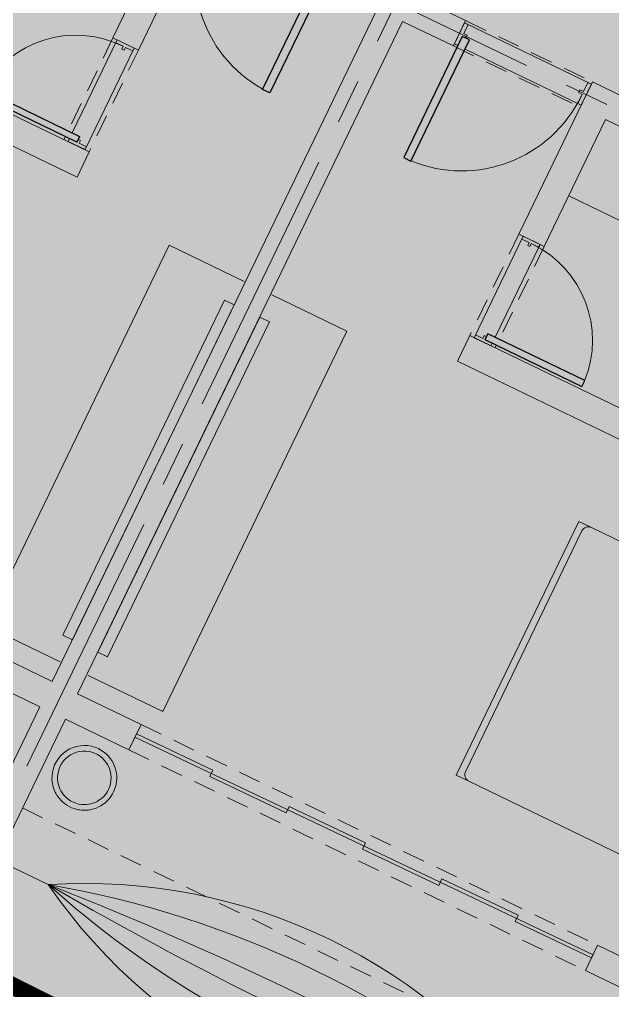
# Model space of a CAD drawing. Header units: metres. Extents: x -466 to 1322, y -1072 to 50.
# Drawn here: x 440.78 to 444.99, y -438.63 to -431.74 of the extents above; entities that cross this region are included whole.
import ezdxf

# ---------------------------------------------------------------- set-up
doc = ezdxf.new("R2010")
doc.units = ezdxf.units.M
for name, pattern in [('B1 P BAJA$0$HIDDEN', [9.525, 6.35, -3.175]), ('CENTER2', [28.575, 19.05, -3.175, 3.175, -3.175]), ('Hidden 1_16_', [0.002381, 0.001587, -0.00079375]), ('OCULTA2', [0.3, 0.2, -0.1])]:
    doc.linetypes.add(name, pattern=pattern)
for name, color, linetype, lineweight in [('A - CANCEL', 2, 'Continuous', 0), ('A - Hatch muros', 4, 'Continuous', 0), ('A - MURO BAJO', 2, 'Continuous', 0), ('A - PROY', 250, 'B1 P BAJA$0$HIDDEN', 0), ('A-DOOR', 2, 'Continuous', 9), ('A-EJES', 61, 'CENTER2', 0), ('A-MUEBLES', 5, 'Continuous', 0), ('A-MURO INT', 4, 'Continuous', 0)]:
    doc.layers.add(name, color=color, linetype=linetype, lineweight=lineweight)
doc.layers.add('A-PUERTA', color=2, linetype='Continuous')
doc.layers.add('Poligono Fisico', color=3, linetype='Continuous')
doc.layers.add('Hatch Exterior', color=7, linetype='Continuous', lineweight=0, true_color=0xa99b89)
doc.layers.add('Hatch Interior', color=7, linetype='Continuous', lineweight=0, true_color=0xaf6350)

# ---------------------------------------------------------------- blocks, each defined once
blk = doc.blocks.new('JVAS_Puerta - 0_90 X 2_10-V18-Planta Baja')
at = {"color": 0}
for p, q in [((-0.425, -0.0425), (-0.425, -0.9025)), ((-0.374, -0.0425), (-0.425, -0.0425)), ((-0.374, -0.9025), (-0.374, -0.0425)), ((-0.425, -0.9025), (-0.374, -0.9025))]:
    blk.add_line(p, q, dxfattribs=at)
at = {"layer": 'A - PROY', "color": 18, "linetype": 'Continuous', "ltscale": 100, "true_color": 0x000000}
blk.add_arc((-0.425, -0.0525), 0.85, 273.43981, 0, dxfattribs=at)
at = {"layer": 'A-DOOR', "color": 253, "linetype": 'Continuous', "ltscale": 100}
for p, q in [((-0.45, 0.0425), (0.45, 0.0425)), ((-0.374, -0.1075), (0.45, -0.1075))]:
    blk.add_line(p, q, dxfattribs=at)
at = {"layer": 'A-DOOR'}
for p, q in [((-0.425, 0.0425), (-0.45, 0.0425)), ((-0.45, 0.0425), (-0.45, -0.1075)), ((-0.425, -0.0225), (-0.425, 0.0425)), ((0.45, 0.0425), (0.425, 0.0425)), ((0.425, 0.0425), (0.425, -0.0225)), ((0.45, -0.1075), (0.45, 0.0425)), ((-0.4, -0.0225), (-0.425, -0.0225)), ((-0.425, -0.1075), (-0.425, -0.0425)), ((-0.425, -0.0425), (-0.4, -0.0425)), ((-0.4, -0.0425), (-0.4, -0.0225)), ((0.425, -0.0225), (0.4, -0.0225)), ((0.4, -0.0225), (0.4, -0.0425)), ((0.4, -0.0425), (0.425, -0.0425)), ((0.425, -0.0425), (0.425, -0.1075)), ((-0.45, -0.1075), (-0.425, -0.1075)), ((0.425, -0.1075), (0.45, -0.1075))]:
    blk.add_line(p, q, dxfattribs=at)

msp = doc.modelspace()

# ---------------------------------------------------------------- hatches: boundary and pattern name
at = {"layer": 'A - Hatch muros', "transparency": 33554687}
h = msp.add_hatch(color=256, dxfattribs=at)
h.dxf.hatch_style = 1
h.paths.add_polyline_path([(422.6792, -430.2434), (426.1177, -423.131), (426.6579, -423.3922), (426.5709, -423.5722), (426.2107, -423.3981), (423.9039, -428.1697), (424.354, -428.3874), (424.267, -428.5674), (423.8168, -428.3498), (422.8593, -430.3305)])
h.paths.add_polyline_path([(429.5687, -427.0209), (430.3521, -425.4003), (427.6512, -424.0945), (427.216, -424.9948), (427.0359, -424.9078), (427.5582, -423.8274), (433.5002, -426.7001), (432.9779, -427.7805), (432.7979, -427.6934), (433.2331, -426.7931), (430.5322, -425.4874), (429.7487, -427.1079), (432.6297, -428.5007), (432.5427, -428.6808), (429.6617, -427.288), (428.2253, -430.259), (428.6755, -430.4766), (428.5884, -430.6567), (428.1383, -430.439), (427.1807, -432.4197), (427.0007, -432.3327), (427.9582, -430.352), (427.5081, -430.1344), (427.5951, -429.9543), (428.0453, -430.1719), (429.4816, -427.2009), (426.6006, -425.8081), (426.6877, -425.628)])
h.paths.add_polyline_path([(432.4598, -432.5283), (431.5022, -434.509), (431.3221, -434.4219), (432.2797, -432.4412), (431.8295, -432.2236), (431.9166, -432.0435), (432.3667, -432.2612), (434.6736, -427.4895), (434.3135, -427.3154), (434.4005, -427.1354), (435.3008, -427.5706), (435.2138, -427.7507), (434.8537, -427.5766), (432.5468, -432.3482), (432.997, -432.5658), (432.9099, -432.7459)])
h.paths.add_polyline_path([(438.2116, -431.1993), (438.9951, -429.5788), (436.2942, -428.273), (435.8589, -429.1733), (435.6788, -429.0863), (436.2012, -428.0059), (442.1432, -430.8786), (441.6209, -431.959), (441.4408, -431.8719), (441.8761, -430.9716), (439.1751, -429.6658), (438.3917, -431.2864), (441.2727, -432.6792), (441.1856, -432.8593), (438.3046, -431.4664), (436.8683, -434.4375), (437.3184, -434.6551), (437.2314, -434.8351), (436.7812, -434.6175), (435.8237, -436.5982), (435.6436, -436.5111), (436.6012, -434.5305), (436.151, -434.3128), (436.2381, -434.1328), (436.6882, -434.3504), (438.1246, -431.3794), (435.2436, -429.9866), (435.3306, -429.8065)])
h.paths.add_polyline_path([(443.3166, -431.668), (441.0097, -436.4396), (440.5595, -436.222), (440.4725, -436.4021), (440.9226, -436.6197), (439.9651, -438.6004), (440.1451, -438.6874), (441.1027, -436.7067), (441.5529, -436.9244), (441.6399, -436.7443), (441.1897, -436.5267), (443.4966, -431.7551), (443.8567, -431.9292), (443.9438, -431.7491), (443.0435, -431.3138), (442.9564, -431.4939)])
h.paths.add_polyline_path([(446.8546, -435.3778), (447.638, -433.7572), (444.9371, -432.4515), (444.5018, -433.3518), (444.3218, -433.2647), (444.8441, -432.1844), (450.7861, -435.0571), (450.2638, -436.1374), (450.0837, -436.0504), (450.519, -435.1501), (447.8181, -433.8443), (447.0346, -435.4648), (449.9156, -436.8577), (449.8285, -437.0377), (446.9476, -435.6449), (445.5112, -438.6159), (445.9614, -438.8335), (445.8743, -439.0136), (445.4242, -438.796), (444.4666, -440.7767), (444.2865, -440.6896), (445.2441, -438.7089), (444.794, -438.4913), (444.881, -438.3112), (445.3312, -438.5289), (446.7675, -435.5579), (443.8865, -434.165), (443.9736, -433.985)])
h.paths.add_polyline_path([(452.2266, -435.7535), (451.6864, -435.4923), (451.5994, -435.6724), (451.9595, -435.8465), (449.6526, -440.6181), (449.2037, -440.4011), (449.1142, -440.5799), (449.5656, -440.7982), (448.608, -442.7788), (448.7881, -442.8659)])
at = {"layer": 'Hatch Exterior', "transparency": 33554687}
h = msp.add_hatch(color=256, dxfattribs=at)
h.dxf.hatch_style = 1
h.paths.add_polyline_path([(422.6792, -430.2434), (427.1807, -432.4197), (431.5022, -434.509), (448.8046, -442.8739), (449.7456, -440.8852), (423.8168, -428.3498), (423.6368, -428.2628)])
at = {"layer": 'Hatch Interior', "transparency": 33554687}
h = msp.add_hatch(color=256, dxfattribs=at)
h.dxf.hatch_style = 1
edge = h.paths.add_edge_path()
edge.add_line((417.7382, -422.6064), (419.3856, -424.8173))
edge.add_arc((419.7198, -425.4323), 0.7, 36.69961, 118.51779, ccw=False)
edge.add_line((420.2811, -425.014), (421.6441, -423.998))
edge.add_line((421.6441, -423.998), (425.1105, -425.6739))
edge.add_line((425.1105, -425.6739), (423.8168, -428.3498))
edge.add_line((423.8168, -428.3498), (449.7456, -440.8852))
edge.add_line((449.7456, -440.8852), (452.2266, -435.7535))
edge.add_line((452.2266, -435.7535), (452.8795, -434.403))
edge.add_line((452.8795, -434.403), (426.2776, -421.5422))
edge.add_line((426.2776, -421.5422), (424.9683, -419.8365))
edge.add_line((424.9683, -419.8365), (443.8484, -405.7639))
edge.add_line((443.8484, -405.7639), (442.6531, -404.1604))
edge.add_line((442.6531, -404.1604), (449.1895, -399.2884))
edge.add_line((449.1895, -399.2884), (446.0819, -395.1192))
edge.add_line((446.0819, -395.1192), (408.2908, -423.2873))
edge.add_line((408.2908, -423.2873), (413.4672, -425.7899))
edge.add_line((413.4672, -425.7899), (417.7382, -422.6064))

# ---------------------------------------------------------------- linework, layer by layer
at = {"layer": 'A - CANCEL'}
for points in [[(441.5857, -436.8569), (441.6071, -436.8118), (442.1491, -437.0692), (442.1276, -437.1143), (442.6696, -437.3717), (442.6911, -437.3266), (443.2331, -437.584), (443.2116, -437.6291)], [(441.5964, -436.8343), (444.8483, -438.3787), (444.8376, -438.4013), (444.2956, -438.1439), (444.317, -438.0987), (443.775, -437.8413), (443.7536, -437.8865), (443.2116, -437.6291)]]:
    msp.add_lwpolyline(points, dxfattribs=at)
at = {"layer": 'A - MURO BAJO', "ltscale": 0.05}
msp.add_lwpolyline([(444.6759, -432.9917), (445.8013, -433.5357), (446.0625, -432.9955)], dxfattribs=at)
at = {"layer": 'A - PROY', "color": 250, "linetype": 'Hidden 1_16_', "ltscale": 100}
msp.add_line((440.798, -437.337), (444.9394, -439.3391), dxfattribs=at)
for points in [[(443.9438, -431.7491), (444.8441, -432.1844)], [(441.4408, -431.8719), (441.0926, -432.5922)], [(441.6209, -431.959), (441.2727, -432.6792)], [(443.8567, -431.9292), (444.757, -432.3644)], [(444.3218, -433.2647), (443.9736, -433.985)], [(444.5018, -433.3518), (444.1536, -434.072)], [(441.6399, -436.7443), (444.881, -438.3112)], [(441.5529, -436.9244), (444.794, -438.4913)]]:
    msp.add_lwpolyline(points, dxfattribs=at)
at = {"layer": 'A-EJES', "ltscale": 0.1}
for p, q in [((452.093, -435.8), (411.3291, -416.0925)), ((444.1465, -430.181), (438.2559, -442.3654))]:
    msp.add_line(p, q, dxfattribs=at)
at = {"layer": 'A-MUEBLES'}
for p, q in [((440.5344, -436.0443), (441.8402, -433.3434)), ((441.8402, -433.3434), (442.3713, -433.6002)), ((441.0843, -436.1102), (442.2334, -433.7334)), ((442.2334, -433.7334), (442.302, -433.7666)), ((443.1006, -433.9527), (442.5694, -433.6959)), ((442.302, -433.7666), (441.1529, -436.1434)), ((442.4821, -433.8536), (441.333, -436.2304)), ((441.4016, -436.2636), (442.5507, -433.8868)), ((442.5507, -433.8868), (442.4821, -433.8536)), ((441.7948, -436.6536), (443.1006, -433.9527)), ((444.7464, -435.3038), (443.8759, -437.1044)), ((444.8364, -435.3473), (444.7464, -435.3038)), ((444.7696, -435.3705), (443.9427, -437.0811)), ((446.3669, -436.0872), (444.8364, -435.3473)), ((441.0656, -436.3011), (440.5344, -436.0443)), ((441.1529, -436.1434), (441.0843, -436.1102)), ((441.333, -436.2304), (441.4016, -436.2636)), ((441.2636, -436.3968), (441.7948, -436.6536)), ((443.8759, -437.1044), (443.9659, -437.1479)), ((443.9659, -437.1479), (445.4964, -437.8878)), ((440.9804, -437.8812), (440.6603, -437.7265))]:
    msp.add_line(p, q, dxfattribs=at)
for centre, radius, start, end in [((444.8147, -435.3923), 0.05, 64.19834, 154.19834), ((443.9877, -437.1029), 0.05, 154.19834, 244.19834), ((441.2436, -441.8554), 3.9829, 34.60722, 93.78946), ((444.2585, -435.6191), 3.9829, 214.60722, 273.78946), ((439.7769, -444.8892), 7.1106, 48.14107, 80.25562), ((445.7252, -432.5853), 7.1106, 228.14107, 260.25562), ((431.59, -461.8233), 25.7177, 59.81233, 68.58435), ((453.9121, -415.6512), 25.7177, 239.81233, 248.58435)]:
    msp.add_arc(centre, radius, start, end, dxfattribs=at)
at = {"layer": 'A-MUEBLES', "lineweight": 0}
for start, end in [(77.0889, 182.81635), (51.784, 77.0889), (334.17926, 51.784), (182.81635, 209.56387), (209.56387, 220.6944), (305.54216, 334.17926), (220.6944, 231.26961), (231.26961, 237.25618), (237.25618, 256.57451), (267.66411, 305.54216), (256.57451, 267.66411)]:
    msp.add_arc((441.2376, -437.1236), 0.23, start, end, dxfattribs=at)
at = {"layer": 'A-MUEBLES', "color": 254, "lineweight": 0}
for start, end in [(79.77644, 189.89713), (64.17926, 79.77644), (49.23282, 64.17926), (334.17926, 49.17926), (189.89713, 228.58207), (228.58207, 259.12569), (298.46138, 334.17926), (259.17926, 298.46138)]:
    msp.add_arc((441.2376, -437.1236), 0.19, start, end, dxfattribs=at)
at = {"layer": 'A-MURO INT'}
for points in [[(436.2012, -428.0059), (442.1432, -430.8786), (441.6209, -431.959), (441.4408, -431.8719), (441.8761, -430.9716), (439.1751, -429.6658)], [(438.3917, -431.2864), (441.2727, -432.6792), (441.1856, -432.8593), (438.3046, -431.4664)], [(449.8285, -437.0377), (446.9476, -435.6449), (445.5112, -438.6159), (445.9614, -438.8335), (445.8743, -439.0136), (445.4242, -438.796), (444.4666, -440.7767), (444.2865, -440.6896), (445.2441, -438.7089), (444.794, -438.4913), (444.881, -438.3112), (445.3312, -438.5289), (446.7675, -435.5579), (443.8865, -434.165), (443.9736, -433.985), (446.8546, -435.3778), (447.638, -433.7572), (444.9371, -432.4515), (444.5018, -433.3518), (444.3218, -433.2647), (444.8441, -432.1844), (450.7861, -435.0571)]]:
    msp.add_lwpolyline(points, dxfattribs=at)
msp.add_lwpolyline([(443.3166, -431.668), (441.0097, -436.4396), (440.5595, -436.222), (440.4725, -436.4021), (440.9226, -436.6197), (439.9651, -438.6004), (440.1451, -438.6874), (441.1027, -436.7067), (441.5529, -436.9244), (441.6399, -436.7443), (441.1897, -436.5267), (443.4966, -431.7551), (443.8567, -431.9292), (443.9438, -431.7491), (443.0435, -431.3138), (442.9564, -431.4939)], close=True, dxfattribs=at)
at = {"layer": 'Poligono Fisico', "color": 5, "linetype": 'OCULTA2', "const_width": 0.125}
msp.add_lwpolyline([(450.8561, -443.6816), (409.0603, -422.7137), (450.4645, -391.8525), (465.8133, -430.5007)], close=True, dxfattribs=at)

# ---------------------------------------------------------------- block references
at = {"layer": 'A-PUERTA'}
for p, xscale, yscale, zscale, rotation in [((442.5655, -431.1537), -1.111111111111195, 1.111111111111195, 1.111111111111195, 334.1983439835433), ((441.3827, -432.2881), -0.8888888888888831, 0.888888888888883, 0.888888888888883, 244.1983439835417), ((444.3661, -432.0243), 1.111111111111195, 1.111111111111195, 1.111111111111195, 334.1983439835791), ((444.2117, -433.6558), 0.888888888888883, 0.888888888888883, 0.888888888888883, 64.19834398354133)]:
    msp.add_blockref('JVAS_Puerta - 0_90 X 2_10-V18-Planta Baja', p, dxfattribs=dict(at, xscale=xscale, yscale=yscale, zscale=zscale, rotation=rotation))

doc.saveas('drawing.dxf')
